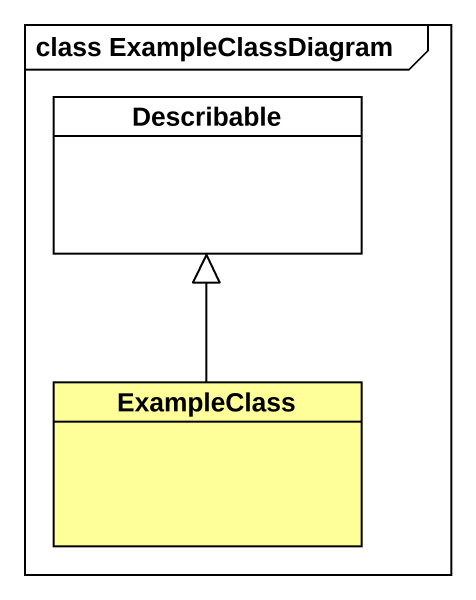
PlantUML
@startuml
mainframe class ExampleClassDiagram
hide circle
hide empty members
class Describable
class ExampleClass #FFFF99
ExampleClass -up-|> Describable
@enduml
